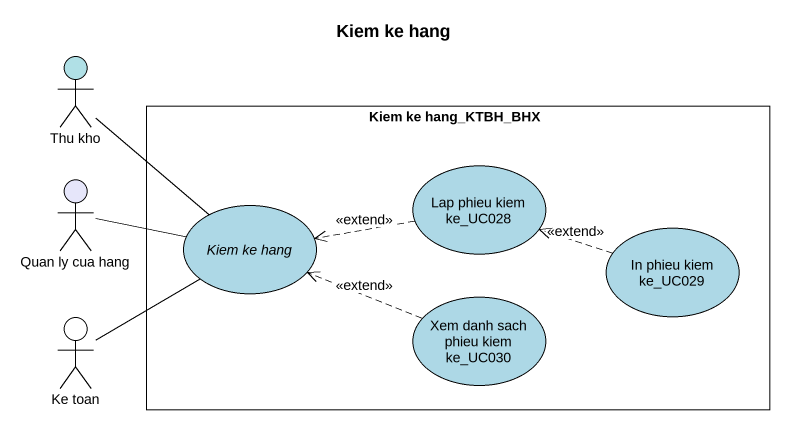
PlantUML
@startuml
title Kiem ke hang
actor "Thu kho" as Thu_kho #B0E0E6
rectangle "Kiem ke hang_KTBH_BHX" as Kiem_ke_hang_KTBH_BHX {
  usecase "Lap phieu kiem ke_UC028" as Lap_phieu_kiem_ke_UC028 #ADD8E6
  usecase "Kiem ke hang" as Kiem_ke_hang #ADD8E6
  usecase "In phieu kiem ke_UC029" as In_phieu_kiem_ke_UC029 #ADD8E6
  usecase "Xem danh sach phieu kiem ke_UC030" as Xem_danh_sach_phieu_kiem_ke #ADD8E6
}
actor "Quan ly cua hang" as Quan_ly_cua_hang #E6E6FA
actor "Ke toan" as Ke_toan
Thu_kho -- Kiem_ke_hang
Quan_ly_cua_hang -right- Kiem_ke_hang
Lap_phieu_kiem_ke_UC028 .left.> Kiem_ke_hang : <<extend>>
In_phieu_kiem_ke_UC029 .left.> Lap_phieu_kiem_ke_UC028 : <<extend>>
Xem_danh_sach_phieu_kiem_ke .left.> Kiem_ke_hang : <<extend>>
Ke_toan -up- Kiem_ke_hang
@enduml
